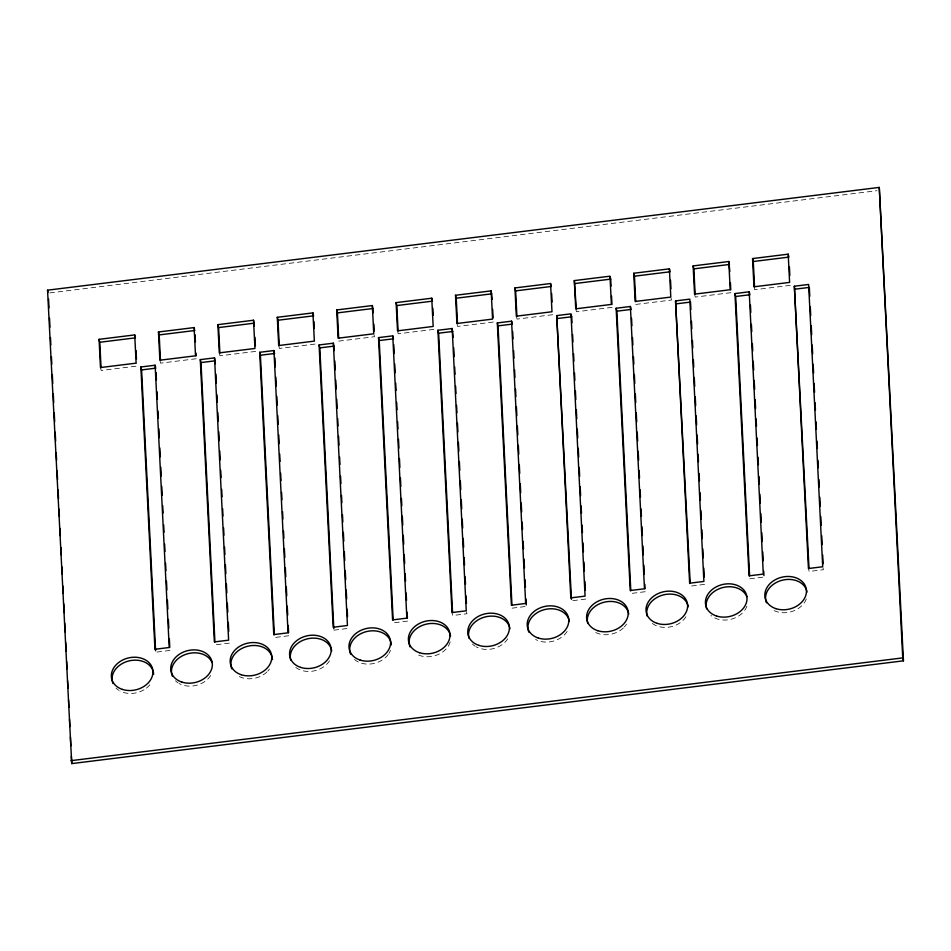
<?xml version="1.0" encoding="UTF-8"?>
<svg xmlns="http://www.w3.org/2000/svg" width="951" height="951" viewBox="0 0 951 951"><rect width="100%" height="100%" fill="white"/><g stroke="black" fill="none" stroke-linecap="round" stroke-linejoin="round"><path stroke-width="0.71" stroke-dasharray="4.75 3.57" d="M49.737 292.932L877.024 190.699M196.239 358.741L160.6 363.151L159.887 360.215M255.653 351.406L220.002 355.805L219.289 352.869M315.054 344.06L279.416 348.47L278.702 345.534M433.87 329.379L398.231 333.789L397.518 330.853M493.284 322.032L457.633 326.443L456.932 323.506M552.686 314.698L517.047 319.096L516.334 316.172M612.099 307.351L576.449 311.762L575.747 308.825M730.915 292.67L695.276 297.081L694.563 294.144M790.329 285.336L754.678 289.734L753.965 286.798M169.92 650.448L155.667 652.208L154.954 649.271M229.334 643.102L215.081 644.861L214.367 641.925M288.735 635.755L274.482 637.527L273.769 634.59M333.896 630.18L348.149 628.421M407.563 621.074L393.298 622.846L392.585 619.909M512.114 608.153L526.379 606.393M585.78 599.059L571.527 600.818L570.814 597.882M645.194 591.712L630.929 593.472L630.228 590.535M704.596 584.378L690.343 586.137L689.63 583.201M749.745 578.79L764.01 577.031M822.948 567.735L823.411 569.697L809.158 571.456L808.445 568.52M671.037 298.055L671.513 300.017L635.862 304.415L635.149 301.479M466.489 611.778L466.965 613.74L452.712 615.499L451.998 612.563M373.993 334.764L374.468 336.725L338.818 341.124L338.116 338.187M100.473 367.55L101.186 370.486L136.837 366.087L136.694 363.258M507.727 638.775A21.041 16.369 -13.6 0 1 476.213 646.846M475.191 646.228A21.041 16.369 -13.6 0 1 472.469 644.053M567.129 631.44A21.041 16.369 -13.6 0 1 535.615 639.5M626.543 624.094A21.041 16.369 -13.6 0 1 624.296 627.018M623.404 627.922A21.041 16.369 -13.6 0 1 595.029 632.165M149.854 684.803A21.041 16.369 -13.6 0 1 145.087 689.083M143.97 689.796A21.041 16.369 -13.6 0 1 119.767 690.89M118.732 690.283A21.041 16.369 -13.6 0 1 116.022 688.096M210.682 675.483A21.041 16.369 -13.6 0 1 179.168 683.555M178.146 682.937A21.041 16.369 -13.6 0 1 175.436 680.761M269.418 669.147A21.041 16.369 -13.6 0 1 267.849 671.061M266.958 671.965A21.041 16.369 -13.6 0 1 238.582 676.209M329.498 660.802A21.041 16.369 -13.6 0 1 295.083 666.853M390.445 650.306A21.041 16.369 -13.6 0 1 388.911 653.468M388.234 654.466A21.041 16.369 -13.6 0 1 354.497 659.518M450.192 641.889A21.041 16.369 -13.6 0 1 415.777 653.575M685.956 616.759A21.041 16.369 -13.6 0 1 651.542 622.81M746.892 606.262A21.041 16.369 -13.6 0 1 731.141 619.232A21.041 16.369 -13.6 0 1 710.944 615.475M806.305 598.928A21.041 16.369 -13.6 0 1 772.224 609.532"/><path stroke-width="1.43" d="M47.55 290.174L879.271 187.406L903.45 660.826L71.729 763.594L47.55 290.174L48.025 292.135M99.07 339.329L134.709 334.918L135.422 337.855L99.784 342.265L99.07 339.329L100.473 367.55L136.124 363.151L134.709 334.918M194.123 327.584L195.526 355.805L159.887 360.215L158.472 331.982L194.123 327.584L194.598 329.533M253.537 320.237L254.939 348.47L219.289 352.869L217.886 324.648L253.537 320.237L254.381 325.991M312.938 312.891L314.353 341.124L278.702 345.534L277.3 317.301L312.938 312.891L313.414 314.852M372.352 305.556L373.755 333.789L338.116 338.187L336.702 309.955L372.352 305.556L373.267 312.724M431.754 298.21L433.169 326.443L397.518 330.853L396.115 302.62L431.754 298.21L432.23 300.171M491.168 290.875L492.57 319.108L456.932 323.506L455.517 295.274L491.168 290.875L492.154 299.458M550.57 283.529L551.984 311.762L516.334 316.172L514.931 287.939L550.57 283.529L551.045 285.49M574.333 280.593L609.983 276.194L611.386 304.415L575.747 308.825L574.333 280.593L576.318 308.932M669.385 268.848L670.8 297.081L635.149 301.479L633.746 273.258L669.385 268.848L669.861 270.809M728.799 261.513L730.202 289.734L694.563 294.144L693.148 265.911L728.799 261.513L729.857 271.499M752.562 258.577L788.201 254.167L788.914 257.103L753.275 261.513L752.562 258.577L753.965 286.798L789.615 282.399L788.201 254.167M158.472 331.982L159.186 334.918L194.836 330.508M217.886 324.648L218.599 327.572L254.238 323.174M277.3 317.301L278.001 320.237L313.652 315.827M336.702 309.955L337.415 312.891L373.054 308.493M396.115 302.62L396.817 305.556L432.467 301.146M455.517 295.274L456.23 298.21L491.869 293.811M514.931 287.939L515.632 290.875L551.283 286.465M575.046 283.529L610.697 279.13L611.041 286.18M633.746 273.258L634.46 276.194L670.098 271.784M693.148 265.911L693.861 268.848L729.512 264.449M155.132 365.22L169.219 647.512L154.954 649.271L140.867 366.979L155.132 365.22L155.607 367.169M214.534 357.873L228.62 640.166L214.367 641.925L200.281 359.633L214.534 357.873L215.401 363.769M273.947 350.539L288.034 632.831L273.769 634.59L259.694 352.298L273.947 350.539L274.423 352.488M333.361 343.192L347.436 625.485L333.183 627.244L319.096 344.951L333.361 343.192L334.288 350.562M392.763 335.858L406.85 618.138L392.585 619.909L378.51 337.617L392.763 335.858L393.238 337.807M452.177 328.511L466.252 610.804L451.998 612.563L437.912 330.27L452.177 328.511L453.175 337.355M511.579 321.176L525.665 603.457L511.412 605.228L497.325 322.936L511.579 321.176L512.054 323.126M556.727 315.589L570.992 313.83L585.067 596.122L570.814 597.882L556.727 315.589L571.456 599.344M630.394 306.484L644.481 588.776L630.228 590.535L616.141 308.255L630.394 306.484L630.87 308.445M675.543 300.908L689.808 299.149L703.895 581.441L689.63 583.201L675.543 300.908L690.188 583.177M734.957 293.574L749.21 291.802L749.923 294.739L735.67 296.498L734.957 293.574L749.043 575.854L763.296 574.095L749.21 291.802M794.358 286.227L808.623 284.468L822.71 566.76L808.445 568.52L794.358 286.227L809.016 568.496M140.867 366.979L141.58 369.915L155.845 368.156M200.281 359.633L200.994 362.569L215.247 360.809M259.694 352.298L260.396 355.234L274.661 353.475M319.096 344.951L319.809 347.888L334.063 346.128M378.51 337.617L379.211 340.553L393.476 338.794M437.912 330.27L438.625 333.207L452.878 331.447M497.325 322.936L498.027 325.872L512.292 324.101M557.441 318.526L571.694 316.766L571.991 322.674M616.141 308.255L616.854 311.191L631.107 309.42M676.256 303.844L690.521 302.085L690.89 309.467M795.072 289.163L809.337 287.404L809.777 296.272M71.028 760.657L902.737 657.89L903.45 660.826M610.221 277.169L610.697 279.13M571.23 314.805L571.694 316.766M879.271 187.406L902.737 657.89M810.288 306.614L810.727 315.482M811.251 325.824L811.69 334.693M812.213 345.047L812.653 353.915M813.164 364.257L813.604 373.125M814.127 383.467L814.567 392.335M815.078 402.677L815.447 410.071M816.041 421.899L816.41 429.281M817.004 441.109L817.373 448.503M817.955 460.32L818.324 467.714M818.918 479.53L819.287 486.924M819.798 497.266L820.249 506.134M820.761 516.488L821.2 525.356M821.723 535.698L822.163 544.566M822.674 554.909L823.126 563.777M789.413 266.981L789.829 275.457M753.275 261.513L754.535 286.917M750.446 305.093L750.815 312.475M751.397 324.303L751.765 331.685M752.36 343.513L752.728 350.907M753.24 361.249L753.679 370.117M754.202 380.459L754.642 389.328M755.165 399.682L755.605 408.55M756.116 418.892L756.485 426.286M757.079 438.102L757.448 445.496M758.03 457.312L758.399 464.706M758.993 476.534L759.362 483.916M759.873 494.27L760.325 503.138M760.836 513.481L761.275 522.349M761.799 532.691L762.238 541.559M762.75 551.913L763.201 560.769M763.712 571.123L763.938 575.557M735.67 296.498L749.602 575.842M730.427 282.792L730.772 289.853M693.861 268.848L695.133 294.251M691.472 321.295L691.841 328.689M692.435 340.506L692.803 347.9M693.386 359.728L693.755 367.11M694.278 377.464L694.717 386.332M695.24 396.674L695.68 405.542M696.191 415.884L696.631 424.752M697.154 435.094L697.594 443.962M698.105 454.316L698.474 461.699M699.068 473.527L699.437 480.921M700.031 492.737L700.4 500.131M700.911 510.473L701.351 519.341M701.874 529.683L702.313 538.551M702.825 548.905L703.276 557.773M703.788 568.116L704.227 576.984M670.526 280.26L670.942 288.724M634.46 276.194L635.72 301.598M631.547 318.288L631.916 325.682M632.51 337.51L632.879 344.892M633.461 356.72L633.841 364.114M634.353 374.456L634.793 383.324M635.316 393.666L635.755 402.535M636.267 412.877L636.706 421.745M637.229 432.099L637.669 440.967M638.18 451.309L638.632 460.177M639.143 470.519L639.512 477.913M640.106 489.729L640.475 497.123M641.057 508.951L641.426 516.334M641.949 526.688L642.389 535.556M642.9 545.898L643.351 554.766M643.863 565.108L644.303 573.976M644.826 584.33L645.04 588.764M616.854 311.191L630.786 590.523M611.541 296.07L611.957 304.534M572.585 334.502L572.954 341.885M573.548 353.713L573.917 361.107M574.499 372.923L574.868 380.317M575.391 390.659L575.83 399.527M576.342 409.881L576.781 418.749M577.305 429.091L577.744 437.959M578.267 448.301L578.707 457.169M579.218 467.512L579.658 476.38M580.181 486.734L580.621 495.602M581.132 505.944L581.501 513.338M582.095 525.154L582.464 532.548M582.975 542.89L583.427 551.758M583.938 562.112L584.378 570.969M584.901 581.323L585.34 590.191M551.639 293.526L552.055 301.99M515.632 290.875L516.904 316.279M512.66 331.495L513.029 338.889M513.623 350.705L513.992 358.099M514.574 369.927L514.943 377.309M515.537 389.137L515.906 396.531M516.417 406.873L516.857 415.742M517.38 426.084L517.82 434.952M518.343 445.294L518.782 454.162M519.294 464.516L519.733 473.384M520.256 483.726L520.696 492.594M521.207 502.936L521.659 511.804M522.17 522.158L522.539 529.541M523.133 541.369L523.502 548.751M524.013 559.105L524.453 567.973M525.047 579.789L525.416 587.183M526.01 599.011L526.295 604.919M498.027 325.872L511.971 605.205M492.654 309.337L493.07 317.8M456.23 298.21L457.502 323.625M453.698 347.709L454.138 356.577M454.649 366.92L455.018 374.314M455.612 386.13L455.981 393.524M456.563 405.34L456.944 412.734M457.455 423.076L457.895 431.944M458.418 442.298L458.858 451.166M459.369 461.508L459.808 470.376M460.332 480.719L460.771 489.587M461.283 499.929L461.734 508.797M462.245 519.151L462.685 528.019M463.208 538.361L463.648 547.229M464.159 557.571L464.528 564.965M465.122 576.793L465.491 584.176M466.085 596.004L466.454 603.398M438.625 333.207L452.557 612.539M432.824 308.207L433.169 315.268M396.817 305.556L398.089 330.96M393.773 344.702L394.213 353.57M394.724 363.912L395.164 372.78M395.687 383.122L396.056 390.516M396.65 402.344L397.019 409.726M397.601 421.555L397.97 428.949M398.493 439.291L398.933 448.159M399.444 458.501L399.884 467.369M400.407 477.711L400.846 486.579M401.441 498.407L401.809 505.801M402.321 516.143L402.76 525.011M403.283 535.354L403.723 544.222M404.234 554.576L404.686 563.444M405.197 573.786L405.566 581.168M406.16 592.996L406.529 600.39M407.111 612.206L407.408 618.126M379.211 340.553L393.155 619.886M373.838 324.018L374.183 331.079M337.415 312.891L338.675 338.306M334.8 360.905L335.251 369.773M335.762 380.127L336.202 388.995M336.725 399.337L337.165 408.205M337.676 418.547L338.045 425.941M338.568 436.283L339.008 445.151M339.59 456.979L339.959 464.361M340.553 476.189L340.922 483.584M341.516 495.4L341.885 502.794M342.467 514.622L342.835 522.004M343.359 532.358L343.798 541.214M344.31 551.568L344.761 560.436M345.272 570.778L345.712 579.646M346.235 589.989L346.675 598.857M347.186 609.211L347.555 616.593M319.809 347.888L333.813 628.706M313.925 321.474L314.282 328.535M278.001 320.237L279.273 345.641M274.875 357.909L275.326 366.777M275.838 377.119L276.277 385.987M276.8 396.329L277.24 405.197M277.751 415.539L278.191 424.408M278.714 434.762L279.154 443.63M279.677 453.972L280.046 461.366M280.628 473.182L280.997 480.576M281.591 492.404L281.96 499.786M282.542 511.614L282.911 518.996M283.505 530.824L283.874 538.218M284.385 548.561L284.836 557.429M285.348 567.771L285.787 576.639M286.31 586.993L286.75 595.861M287.261 606.203L287.713 615.071M288.224 625.413L288.593 632.807M260.396 355.234L274.34 634.567M254.939 337.284L255.367 345.76M218.599 327.572L219.859 352.987M215.913 374.112L216.352 382.98M216.947 394.808L217.315 402.19M217.827 412.544L218.266 421.412M218.789 431.754L219.229 440.622M219.752 450.964L220.192 459.832M220.703 470.174L221.072 477.568M221.666 489.396L222.035 496.779M222.617 508.607L222.986 516.001M223.58 527.817L223.949 535.211M224.543 547.039L224.911 554.421M225.423 564.775L225.862 573.643M226.386 583.985L226.825 592.853M227.337 603.196L227.788 612.064M228.299 622.406L228.739 631.274M200.994 362.569L214.926 641.913M195.038 334.752L195.395 341.801M195.954 353.094L196.096 355.924M159.186 334.918L160.457 360.322M156.059 372.59L156.428 379.972M157.022 391.8L157.391 399.194M157.973 411.01L158.353 418.404M158.865 428.746L159.304 437.615M159.827 447.957L160.267 456.825M160.778 467.179L161.218 476.047M161.741 486.389L162.181 495.257M162.692 505.599L163.061 512.993M163.655 524.821L164.024 532.203M164.618 544.031L164.987 551.414M165.569 563.242L165.938 570.636M166.461 580.978L166.9 589.846M167.412 600.188L167.863 609.056M168.375 619.41L168.814 628.278M169.337 638.62L169.777 647.488M141.58 369.915L155.595 650.722M136.052 350.562L136.48 359.026M99.784 342.265L101.044 367.668M48.56 299.03L49 307.91M49.511 318.264L49.963 327.144M50.474 337.498L50.843 344.892M51.437 356.732L51.806 364.126M52.317 374.48L52.769 383.36M53.28 393.714L53.72 402.594M54.243 412.948L54.682 421.828M55.194 432.182L55.645 441.062M56.228 452.902L56.596 460.296M57.119 470.65L57.559 479.53M58.082 489.884L58.522 498.764M59.033 509.118L59.402 516.524M59.996 528.352L60.365 535.758M60.959 547.586L61.328 554.992M61.91 566.82L62.29 574.214M62.873 586.054L63.242 593.448M63.765 603.814L64.204 612.682M64.716 623.048L65.167 631.916M65.678 642.282L66.118 651.15M66.641 661.516L67.01 668.91M67.604 680.75L67.973 688.144M68.555 699.984L68.924 707.378M69.518 719.218L69.887 726.612M70.41 736.966L70.85 745.846M71.361 756.2L71.729 763.594M587.789 623.487A21.041 16.369 -13.6 0 1 604.598 602.102A21.041 16.369 -13.6 0 1 628.766 614.096M528.839 632.177A21.041 16.369 -13.6 0 1 544.293 609.662A21.041 16.369 -13.6 0 1 569.364 621.443M468.974 638.169A21.041 16.369 -13.6 0 1 485.783 616.783A21.041 16.369 -13.6 0 1 509.95 628.777M410.024 646.858A21.041 16.369 -13.6 0 1 425.477 624.343A21.041 16.369 -13.6 0 1 450.548 636.124M706.605 608.806A21.041 16.369 -13.6 0 1 721.631 587.884A21.041 16.369 -13.6 0 1 746.808 596.669M647.203 616.141A21.041 16.369 -13.6 0 1 664 594.755A21.041 16.369 -13.6 0 1 688.179 606.762M112.991 683.567A21.041 16.369 -13.6 0 1 129.324 660.826A21.041 16.369 -13.6 0 1 153.646 674.247M172.393 676.22A21.041 16.369 -13.6 0 1 186.087 654.24A21.041 16.369 -13.6 0 1 212.132 662.728M231.806 668.874A21.041 16.369 -13.6 0 1 248.152 646.145A21.041 16.369 -13.6 0 1 272.462 659.566M290.744 660.184A21.041 16.369 -13.6 0 1 307.553 638.799A21.041 16.369 -13.6 0 1 331.721 650.805M350.622 654.193A21.041 16.369 -13.6 0 1 366.967 631.464A21.041 16.369 -13.6 0 1 391.289 644.885M766.482 602.815A21.041 16.369 -13.6 0 1 781.936 580.3A21.041 16.369 -13.6 0 1 806.995 592.081M597.727 630.703A21.041 16.369 -13.6 0 0 628.207 612.587A21.041 16.369 -13.6 0 0 596.301 602.173A21.041 16.369 -13.6 0 0 597.727 630.703M478.912 645.384A21.041 16.369 -13.6 0 0 509.391 627.268A21.041 16.369 -13.6 0 0 477.485 616.866A21.041 16.369 -13.6 0 0 478.912 645.384M538.325 638.038A21.041 16.369 -13.6 0 0 568.793 619.921A21.041 16.369 -13.6 0 0 536.899 609.52A21.041 16.369 -13.6 0 0 538.325 638.038M419.51 652.719A21.041 16.369 -13.6 0 0 449.978 634.614A21.041 16.369 -13.6 0 0 418.083 624.201A21.041 16.369 -13.6 0 0 419.51 652.719M716.543 616.022A21.041 16.369 -13.6 0 0 747.022 597.906A21.041 16.369 -13.6 0 0 715.128 587.492A21.041 16.369 -13.6 0 0 716.543 616.022M657.141 623.357A21.041 16.369 -13.6 0 0 687.621 605.24A21.041 16.369 -13.6 0 0 655.715 594.839A21.041 16.369 -13.6 0 0 657.141 623.357M122.465 689.427A21.041 16.369 -13.6 0 0 152.945 671.311A21.041 16.369 -13.6 0 0 121.039 660.909A21.041 16.369 -13.6 0 0 122.465 689.427M181.867 682.093A21.041 16.369 -13.6 0 0 212.346 663.976A21.041 16.369 -13.6 0 0 180.452 653.563A21.041 16.369 -13.6 0 0 181.867 682.093M241.281 674.746A21.041 16.369 -13.6 0 0 271.76 656.63A21.041 16.369 -13.6 0 0 239.854 646.228A21.041 16.369 -13.6 0 0 241.281 674.746M300.682 667.4A21.041 16.369 -13.6 0 0 331.162 649.295A21.041 16.369 -13.6 0 0 299.268 638.882A21.041 16.369 -13.6 0 0 300.682 667.4M360.096 660.065A21.041 16.369 -13.6 0 0 390.576 641.949A21.041 16.369 -13.6 0 0 358.67 631.547A21.041 16.369 -13.6 0 0 360.096 660.065M775.957 608.676A21.041 16.369 -13.6 0 0 806.436 590.559A21.041 16.369 -13.6 0 0 774.53 580.158A21.041 16.369 -13.6 0 0 775.957 608.676"/></g></svg>
